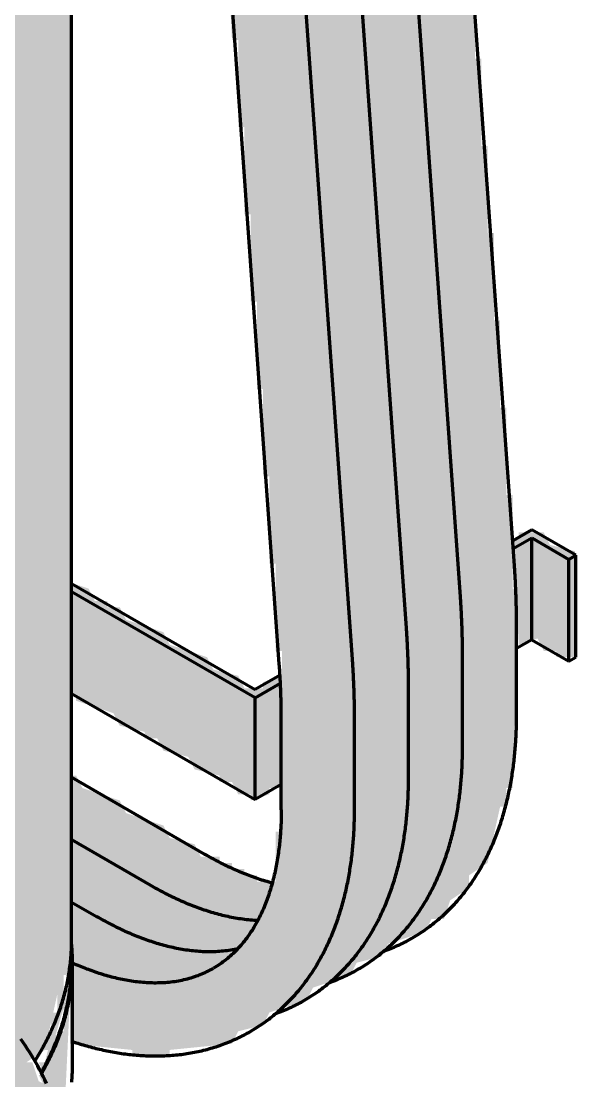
# Model space of a CAD drawing. Header units: millimetres. Extents: x 0 to 420, y 0 to 297.
# Drawn here: x 239.14 to 248.03, y 186.07 to 203.07 of the extents above; entities that cross this region are included whole.
import ezdxf

# ---------------------------------------------------------------- set-up
doc = ezdxf.new("R2010")
doc.units = ezdxf.units.MM
doc.layers.add('01-VISIBLE', color=7, linetype='CONTINUOUS', lineweight=70)
doc.layers.add('13-GRAFICA', color=30, linetype='CONTINUOUS', lineweight=18)

msp = doc.modelspace()

# ---------------------------------------------------------------- hatches: boundary and pattern name
at = {"layer": '13-GRAFICA', "true_color": 0xb21820}
h = msp.add_hatch(color=7, dxfattribs=at)
h.dxf.hatch_style = 1
h.paths.add_polyline_path([(238.9185, 223.0682), (239.3185, 223.3682), (239.3185, 223.5682), (239.4185, 223.5682), (239.4185, 223.7682), (239.5185, 223.7682), (239.5185, 223.9682), (239.6185, 223.9682), (239.7185, 224.5682), (239.8185, 224.5682), (239.8185, 224.9682), (239.9185, 224.9682), (239.9185, 187.7682), (239.8185, 187.7682), (239.8185, 187.4682), (239.7185, 187.4682), (239.5185, 186.5682), (239.2185, 186.3682), (239.1185, 186.7682), (238.9185, 186.8682), (238.9185, 187.0682), (238.9185, 198.0682), (238.9185, 206.8682), (238.9185, 222.8682)])
at = {"layer": '13-GRAFICA', "true_color": 0x202020}
h = msp.add_hatch(color=7, dxfattribs=at)
h.dxf.hatch_style = 1
h.paths.add_polyline_path([(239.9185, 190.9682), (240.0185, 190.9682), (240.1185, 190.7682), (240.7185, 190.5682), (240.8185, 190.3682), (241.4185, 190.1682), (241.5185, 189.9682), (241.9185, 189.8682), (242.0185, 189.6682), (242.3185, 189.6682), (242.3185, 189.5682), (242.5185, 189.5682), (242.5185, 189.4682), (242.7185, 189.4682), (242.7185, 189.3682), (242.9185, 189.3682), (242.9185, 189.2682), (243.2185, 189.2682), (243.2185, 190.0682), (243.3185, 190.0682), (243.3185, 192.9682), (243.2185, 192.9682), (243.2185, 194.3682), (243.1185, 194.3682), (243.1185, 195.7682), (243.0185, 195.7682), (243.0185, 197.1682), (242.9185, 197.1682), (242.9185, 198.5682), (242.8185, 198.5682), (242.8185, 199.9682), (242.7185, 199.9682), (242.7185, 201.3682), (242.6185, 201.3682), (242.6185, 202.7682), (242.5185, 202.7682), (242.3185, 206.7682), (242.5185, 206.7682), (242.5185, 206.6682), (242.7185, 206.6682), (242.7185, 206.5682), (242.9185, 206.4682), (242.9185, 206.5682), (243.1185, 206.5682), (243.2185, 206.7682), (243.4185, 206.7682), (243.4185, 206.8682), (243.8185, 206.9682), (243.9185, 207.1682), (244.3185, 207.2682), (244.4185, 207.4682), (245.0185, 207.6682), (245.1185, 207.8682), (245.3185, 207.8682), (245.3185, 207.9682), (245.7185, 208.0682), (245.8185, 208.2682), (246.0185, 208.2682), (246.0185, 208.0682), (246.1185, 208.0682), (246.1185, 206.6682), (246.2185, 206.6682), (246.2185, 205.2682), (246.3185, 205.2682), (246.3185, 203.8682), (246.4185, 203.8682), (246.4185, 202.4682), (246.5185, 202.4682), (246.5185, 201.0682), (246.6185, 201.0682), (246.6185, 199.6682), (246.7185, 199.6682), (246.7185, 198.2682), (246.8185, 198.2682), (246.8185, 196.8682), (246.9185, 196.8682), (246.9185, 195.4682), (247.0185, 195.4682), (247.0185, 193.9682), (247.1185, 193.9682), (247.0185, 190.7682), (246.9185, 190.7682), (246.9185, 190.4682), (246.8185, 190.4682), (246.6185, 189.5682), (246.3185, 189.3682), (246.3185, 189.1682), (246.0185, 188.9682), (245.9185, 188.6682), (245.7185, 188.6682), (245.6185, 188.4682), (245.0185, 188.2682), (244.9185, 188.0682), (244.5185, 187.9682), (244.4185, 187.7682), (243.8185, 187.5682), (243.7185, 187.3682), (243.1185, 187.1682), (243.0185, 186.9682), (242.6185, 186.8682), (242.5185, 186.6682), (241.5185, 186.5682), (241.5185, 186.4682), (240.9185, 186.4682), (240.9185, 186.5682), (239.9185, 186.6682)])
at = {"layer": '13-GRAFICA', "true_color": 0xb21820}
h = msp.add_hatch(color=7, dxfattribs=at)
h.dxf.hatch_style = 1
h.paths.add_polyline_path([(247.1185, 194.8682), (247.5185, 194.8682), (247.6185, 194.6682), (248.0185, 194.5682), (248.0185, 192.8682), (247.7185, 192.8682), (247.7185, 192.9682), (247.5185, 192.9682), (247.4185, 193.1682), (247.1185, 193.0682), (247.0185, 194.7682), (247.1185, 194.7682)])
h = msp.add_hatch(color=7, dxfattribs=at)
h.dxf.hatch_style = 1
h.paths.add_polyline_path([(240.2185, 193.9682), (240.3185, 193.7682), (240.5185, 193.7682), (240.5185, 193.6682), (240.7185, 193.6682), (240.8185, 193.4682), (241.4185, 193.2682), (241.5185, 193.0682), (242.1185, 192.8682), (242.2185, 192.6682), (242.6185, 192.5682), (242.7185, 192.3682), (243.0185, 192.3682), (243.0185, 192.4682), (243.3185, 192.5682), (243.3185, 190.7682), (243.1185, 190.7682), (243.1185, 190.6682), (242.8185, 190.5682), (242.8185, 190.6682), (242.6185, 190.6682), (242.5185, 190.8682), (242.3185, 190.8682), (242.3185, 190.9682), (241.9185, 191.0682), (241.8185, 191.2682), (241.4185, 191.3682), (241.3185, 191.5682), (241.1185, 191.5682), (241.1185, 191.6682), (240.7185, 191.7682), (240.6185, 191.9682), (240.0185, 192.1682), (240.0185, 192.2682), (239.9185, 192.2682), (239.9185, 194.0682)])
at = {"layer": '13-GRAFICA', "true_color": 0x202020}
h = msp.add_hatch(color=7, dxfattribs=at)
h.dxf.hatch_style = 1
h.paths.add_polyline_path([(238.2185, 187.4682), (238.4185, 187.4682), (238.5185, 187.2682), (238.7185, 187.2682), (238.7185, 187.1682), (238.9185, 187.0682), (238.9185, 186.8682), (239.1185, 186.7682), (239.2185, 186.3682), (239.3185, 186.3682), (239.4185, 186.0682), (239.6185, 185.9682), (239.7185, 185.2682), (239.8185, 185.2682), (239.8185, 184.8682), (239.9185, 184.8682), (239.9185, 184.4682), (240.0185, 184.4682), (240.0185, 181.7682), (239.9185, 181.7682), (239.9185, 181.1682), (239.8185, 181.1682), (239.8185, 180.6682), (239.7185, 180.6682), (239.6185, 179.7682), (239.5185, 179.7682), (239.5185, 179.5682), (239.4185, 179.5682), (239.4185, 179.2682), (239.3185, 179.2682), (239.2185, 178.6682), (239.1185, 178.6682), (239.1185, 178.4682), (239.0185, 178.4682), (238.9185, 177.8682), (238.8185, 177.8682), (238.8185, 177.6682), (238.7185, 177.6682), (238.7185, 177.4682), (238.6185, 177.4682), (238.4185, 176.8682), (238.2185, 176.7682), (238.2185, 176.5682), (238.1185, 176.5682), (238.1185, 176.3682), (238.0185, 176.3682), (238.0185, 181.3682), (238.0185, 182.7682), (238.0185, 187.7682)])
at = {"layer": '13-GRAFICA', "true_color": 0xb21820}
h = msp.add_hatch(color=7, dxfattribs=at)
h.dxf.hatch_style = 1
h.paths.add_polyline_path([(239.5185, 186.5682), (239.5185, 186.8682), (239.6185, 186.8682), (239.6185, 187.1682), (239.7185, 187.1682), (239.7185, 187.4682), (239.9185, 187.5682), (239.6185, 186.5682)])
at = {"layer": '13-GRAFICA', "true_color": 0xffd200}
h = msp.add_hatch(color=7, dxfattribs=at)
h.dxf.hatch_style = 1
h.paths.add_polyline_path([(239.5185, 186.1682), (239.4185, 186.3682), (239.5185, 186.3682), (239.6185, 186.7682), (239.8185, 186.8682), (239.8185, 187.3682), (239.9185, 187.3682), (239.8185, 185.2682), (239.7185, 185.2682), (239.6185, 185.9682), (239.5185, 185.9682), (239.4185, 186.1682)])

# ---------------------------------------------------------------- linework, layer by layer
at = {"layer": '01-VISIBLE'}
for p, q in [((239.9462, 188.319), (239.9462, 225.0614)), ((247.0487, 194.3367), (246.0634, 208.1597)), ((246.1825, 193.8366), (245.1972, 207.6596)), ((245.3162, 193.3365), (244.331, 207.1595)), ((244.45, 192.8364), (243.4648, 206.6594)), ((243.278, 192.7528), (242.2927, 206.5758)), ((247.3259, 194.9102), (247.0204, 194.7338)), ((247.0293, 194.6083), (247.3259, 194.7796)), ((248.033, 194.502), (247.3259, 194.9102)), ((247.3259, 194.7796), (247.9198, 194.4366)), ((247.3259, 193.1466), (247.3259, 194.7796)), ((247.9198, 194.4366), (248.033, 194.502)), ((247.9198, 192.8036), (247.9198, 194.4366)), ((248.033, 192.869), (248.033, 194.502)), ((239.9462, 194.0473), (242.8888, 192.3485)), ((242.8888, 192.2178), (239.9462, 193.9167)), ((247.0825, 191.9218), (247.0825, 193.4034)), ((247.3259, 193.1466), (247.0825, 193.0061)), ((247.3259, 193.1466), (247.9198, 192.8036)), ((246.2163, 191.4217), (246.2163, 192.9033)), ((247.9198, 192.8036), (248.033, 192.869)), ((243.2892, 192.5796), (242.8888, 192.3485)), ((242.8888, 192.2178), (243.2958, 192.4528)), ((245.3501, 190.9216), (245.3501, 192.4032)), ((239.9462, 192.2837), (242.8888, 190.5848)), ((242.8888, 190.5848), (242.8888, 192.2178)), ((243.3089, 190.4215), (243.3089, 191.903)), ((244.4839, 190.4215), (244.4839, 191.903)), ((239.9462, 190.9413), (242.0777, 189.7107)), ((243.3089, 190.8274), (242.8888, 190.5848)), ((239.9462, 189.9411), (241.2115, 189.2106)), ((239.9462, 188.9409), (240.3453, 188.7105)), ((239.9612, 186.3288), (239.9612, 187.9618))]:
    msp.add_line(p, q, dxfattribs=at)
for points in [[(247.0825, 193.4034), (247.0825, 193.4335), (247.0824, 193.4636), (247.0822, 193.4938), (247.0819, 193.5239), (247.0816, 193.554), (247.0812, 193.5842), (247.0807, 193.6143), (247.0802, 193.6444), (247.0796, 193.6745), (247.0789, 193.7047), (247.0782, 193.7348), (247.0773, 193.7649), (247.0764, 193.795), (247.0755, 193.8252), (247.0744, 193.8553), (247.0733, 193.8854), (247.0722, 193.9155), (247.0709, 193.9456), (247.0696, 193.9757), (247.0682, 194.0058), (247.0668, 194.0359), (247.0653, 194.066), (247.0637, 194.0961), (247.062, 194.1262), (247.0603, 194.1563), (247.0585, 194.1864), (247.0567, 194.2164), (247.0548, 194.2465), (247.0528, 194.2766), (247.0508, 194.3066), (247.0487, 194.3367)], [(246.2163, 192.9033), (246.2163, 192.9334), (246.2162, 192.9635), (246.216, 192.9937), (246.2157, 193.0238), (246.2154, 193.0539), (246.215, 193.0841), (246.2145, 193.1142), (246.214, 193.1443), (246.2134, 193.1744), (246.2127, 193.2046), (246.2119, 193.2347), (246.2111, 193.2648), (246.2102, 193.2949), (246.2093, 193.3251), (246.2082, 193.3552), (246.2071, 193.3853), (246.206, 193.4154), (246.2047, 193.4455), (246.2034, 193.4756), (246.202, 193.5057), (246.2006, 193.5358), (246.1991, 193.5659), (246.1975, 193.596), (246.1958, 193.6261), (246.1941, 193.6562), (246.1923, 193.6863), (246.1905, 193.7163), (246.1886, 193.7464), (246.1866, 193.7765), (246.1846, 193.8065), (246.1825, 193.8366)], [(245.3501, 192.4032), (245.3501, 192.4333), (245.35, 192.4634), (245.3498, 192.4936), (245.3495, 192.5237), (245.3492, 192.5538), (245.3488, 192.5839), (245.3483, 192.6141), (245.3478, 192.6442), (245.3472, 192.6743), (245.3465, 192.7045), (245.3457, 192.7346), (245.3449, 192.7647), (245.344, 192.7948), (245.3431, 192.8249), (245.342, 192.8551), (245.3409, 192.8852), (245.3397, 192.9153), (245.3385, 192.9454), (245.3372, 192.9755), (245.3358, 193.0056), (245.3344, 193.0357), (245.3329, 193.0658), (245.3313, 193.0959), (245.3296, 193.126), (245.3279, 193.1561), (245.3261, 193.1861), (245.3243, 193.2162), (245.3224, 193.2463), (245.3204, 193.2764), (245.3184, 193.3064), (245.3162, 193.3365)], [(243.3089, 191.903), (243.3089, 191.9334), (243.3087, 191.9638), (243.3085, 191.9942), (243.3083, 192.0246), (243.3079, 192.0549), (243.3074, 192.0853), (243.3069, 192.1157), (243.3063, 192.146), (243.3056, 192.1764), (243.3049, 192.2068), (243.304, 192.2371), (243.3031, 192.2675), (243.3021, 192.2979), (243.301, 192.3282), (243.2999, 192.3586), (243.2986, 192.3889), (243.2973, 192.4193), (243.2959, 192.4496), (243.2945, 192.48), (243.2929, 192.5103), (243.2913, 192.5406), (243.2897, 192.571), (243.2879, 192.6013), (243.2861, 192.6316), (243.2842, 192.6619), (243.2822, 192.6922), (243.2801, 192.7225), (243.278, 192.7528)], [(244.4839, 191.903), (244.4839, 191.9332), (244.4838, 191.9633), (244.4836, 191.9934), (244.4833, 192.0236), (244.483, 192.0537), (244.4826, 192.0838), (244.4821, 192.114), (244.4816, 192.1441), (244.481, 192.1742), (244.4803, 192.2044), (244.4795, 192.2345), (244.4787, 192.2646), (244.4778, 192.2947), (244.4768, 192.3248), (244.4758, 192.355), (244.4747, 192.3851), (244.4735, 192.4152), (244.4723, 192.4453), (244.471, 192.4754), (244.4696, 192.5055), (244.4682, 192.5356), (244.4667, 192.5657), (244.4651, 192.5958), (244.4634, 192.6259), (244.4617, 192.656), (244.4599, 192.686), (244.4581, 192.7161), (244.4562, 192.7462), (244.4542, 192.7763), (244.4521, 192.8063), (244.45, 192.8364)], [(244.9535, 188.1518), (244.9817, 188.1621), (245.0097, 188.1727), (245.0377, 188.1836), (245.0656, 188.1948), (245.0933, 188.2064), (245.1209, 188.2182), (245.1484, 188.2302), (245.1757, 188.2426), (245.203, 188.2553), (245.2301, 188.2682), (245.257, 188.2815), (245.2838, 188.295), (245.3105, 188.3088), (245.337, 188.3229), (245.3633, 188.3373), (245.3895, 188.352), (245.4156, 188.3669), (245.4414, 188.3822), (245.4671, 188.3976), (245.4927, 188.4134), (245.5181, 188.4295), (245.5433, 188.4458), (245.5683, 188.4624), (245.5932, 188.4792), (245.6178, 188.4963), (245.6423, 188.5137), (245.6666, 188.5313), (245.6907, 188.5492), (245.7147, 188.5673), (245.7384, 188.5857), (245.7619, 188.6044), (245.7853, 188.6233), (245.8084, 188.6424), (245.8313, 188.6618), (245.8541, 188.6814), (245.8766, 188.7012), (245.8989, 188.7213), (245.9211, 188.7416), (245.943, 188.7621), (245.9647, 188.7829), (245.9862, 188.8039), (246.0074, 188.825), (246.0285, 188.8464), (246.0493, 188.8681), (246.0699, 188.8899), (246.0903, 188.9119), (246.1105, 188.9341), (246.1305, 188.9566), (246.1502, 188.9792), (246.1697, 189.002), (246.189, 189.025), (246.2081, 189.0482), (246.227, 189.0716), (246.2456, 189.0951), (246.264, 189.1188), (246.2822, 189.1427), (246.3001, 189.1668), (246.3178, 189.191), (246.3353, 189.2154), (246.3526, 189.24), (246.3696, 189.2647), (246.3865, 189.2896), (246.4031, 189.3146), (246.4194, 189.3398), (246.4356, 189.3651), (246.4515, 189.3905), (246.4672, 189.4161), (246.4827, 189.4419), (246.4979, 189.4677), (246.513, 189.4937), (246.5278, 189.5198), (246.5423, 189.5461), (246.5567, 189.5725), (246.5708, 189.5989), (246.5848, 189.6255), (246.5985, 189.6523), (246.6119, 189.6791), (246.6252, 189.706), (246.6383, 189.7331), (246.6511, 189.7602), (246.6637, 189.7874), (246.6761, 189.8148), (246.6883, 189.8422), (246.7003, 189.8698), (246.7121, 189.8974), (246.7236, 189.9251), (246.735, 189.9529), (246.7461, 189.9808), (246.7571, 190.0087), (246.7678, 190.0368), (246.7783, 190.0649), (246.7886, 190.0931), (246.7988, 190.1213), (246.8087, 190.1497), (246.8184, 190.1781), (246.8279, 190.2066), (246.8373, 190.2351), (246.8464, 190.2637), (246.8553, 190.2924), (246.8641, 190.3211), (246.8726, 190.3499), (246.881, 190.3787), (246.8891, 190.4076), (246.8971, 190.4365), (246.9049, 190.4655), (246.9125, 190.4946), (246.92, 190.5237), (246.9272, 190.5528), (246.9342, 190.582), (246.9411, 190.6112), (246.9478, 190.6405), (246.9543, 190.6698), (246.9607, 190.6991), (246.9668, 190.7285), (246.9728, 190.7579), (246.9786, 190.7874), (246.9843, 190.8169), (246.9898, 190.8464), (246.9951, 190.876), (247.0002, 190.9055), (247.0052, 190.9352), (247.01, 190.9648), (247.0146, 190.9945), (247.0191, 191.0241), (247.0234, 191.0539), (247.0275, 191.0836), (247.0315, 191.1134), (247.0353, 191.1431), (247.039, 191.1729), (247.0425, 191.2028), (247.0459, 191.2326), (247.0491, 191.2624), (247.0521, 191.2923), (247.055, 191.3222), (247.0577, 191.3521), (247.0603, 191.382), (247.0628, 191.4119), (247.0651, 191.4419), (247.0672, 191.4718), (247.0692, 191.5018), (247.0711, 191.5317), (247.0728, 191.5617), (247.0744, 191.5917), (247.0758, 191.6217), (247.0771, 191.6517), (247.0782, 191.6817), (247.0792, 191.7117), (247.0801, 191.7417), (247.0809, 191.7717), (247.0815, 191.8017), (247.0819, 191.8318), (247.0823, 191.8618), (247.0825, 191.8918), (247.0825, 191.9218)], [(244.0873, 187.6517), (244.1155, 187.662), (244.1435, 187.6726), (244.1715, 187.6835), (244.1994, 187.6947), (244.2271, 187.7062), (244.2547, 187.718), (244.2822, 187.7301), (244.3095, 187.7425), (244.3368, 187.7552), (244.3638, 187.7681), (244.3908, 187.7814), (244.4176, 187.7949), (244.4442, 187.8087), (244.4708, 187.8228), (244.4971, 187.8372), (244.5233, 187.8519), (244.5493, 187.8668), (244.5752, 187.882), (244.6009, 187.8975), (244.6265, 187.9133), (244.6519, 187.9294), (244.6771, 187.9457), (244.7021, 187.9623), (244.727, 187.9791), (244.7516, 187.9962), (244.7761, 188.0136), (244.8004, 188.0312), (244.8245, 188.0491), (244.8485, 188.0672), (244.8722, 188.0856), (244.8957, 188.1043), (244.9191, 188.1232), (244.9422, 188.1423), (244.9651, 188.1617), (244.9879, 188.1813), (245.0104, 188.2011), (245.0327, 188.2212), (245.0549, 188.2415), (245.0768, 188.262), (245.0985, 188.2828), (245.1199, 188.3038), (245.1412, 188.3249), (245.1623, 188.3463), (245.1831, 188.368), (245.2037, 188.3898), (245.2241, 188.4118), (245.2443, 188.434), (245.2643, 188.4565), (245.284, 188.4791), (245.3035, 188.5019), (245.3228, 188.5249), (245.3419, 188.5481), (245.3608, 188.5715), (245.3794, 188.595), (245.3978, 188.6187), (245.4159, 188.6426), (245.4339, 188.6667), (245.4516, 188.6909), (245.4691, 188.7153), (245.4864, 188.7399), (245.5034, 188.7646), (245.5203, 188.7895), (245.5369, 188.8145), (245.5532, 188.8397), (245.5694, 188.865), (245.5853, 188.8904), (245.601, 188.916), (245.6165, 188.9418), (245.6317, 188.9676), (245.6467, 188.9936), (245.6615, 189.0197), (245.6761, 189.046), (245.6905, 189.0724), (245.7046, 189.0988), (245.7186, 189.1254), (245.7323, 189.1522), (245.7457, 189.179), (245.759, 189.2059), (245.7721, 189.233), (245.7849, 189.2601), (245.7975, 189.2873), (245.8099, 189.3147), (245.8221, 189.3421), (245.8341, 189.3697), (245.8459, 189.3973), (245.8574, 189.425), (245.8688, 189.4528), (245.8799, 189.4807), (245.8908, 189.5086), (245.9016, 189.5367), (245.9121, 189.5648), (245.9224, 189.593), (245.9326, 189.6212), (245.9425, 189.6496), (245.9522, 189.678), (245.9617, 189.7065), (245.9711, 189.735), (245.9802, 189.7636), (245.9891, 189.7923), (245.9979, 189.821), (246.0064, 189.8498), (246.0148, 189.8786), (246.0229, 189.9075), (246.0309, 189.9364), (246.0387, 189.9654), (246.0463, 189.9945), (246.0537, 190.0236), (246.061, 190.0527), (246.068, 190.0819), (246.0749, 190.1111), (246.0816, 190.1404), (246.0881, 190.1697), (246.0945, 190.199), (246.1006, 190.2284), (246.1066, 190.2578), (246.1124, 190.2873), (246.1181, 190.3168), (246.1236, 190.3463), (246.1289, 190.3759), (246.134, 190.4054), (246.139, 190.4351), (246.1438, 190.4647), (246.1484, 190.4944), (246.1529, 190.524), (246.1572, 190.5538), (246.1613, 190.5835), (246.1653, 190.6133), (246.1691, 190.643), (246.1728, 190.6728), (246.1763, 190.7027), (246.1797, 190.7325), (246.1829, 190.7623), (246.1859, 190.7922), (246.1888, 190.8221), (246.1915, 190.852), (246.1941, 190.8819), (246.1966, 190.9118), (246.1989, 190.9418), (246.201, 190.9717), (246.203, 191.0017), (246.2049, 191.0316), (246.2066, 191.0616), (246.2082, 191.0916), (246.2096, 191.1216), (246.2109, 191.1516), (246.212, 191.1816), (246.213, 191.2116), (246.2139, 191.2416), (246.2147, 191.2716), (246.2153, 191.3016), (246.2157, 191.3317), (246.2161, 191.3617), (246.2163, 191.3917), (246.2163, 191.4217)], [(243.2211, 187.1516), (243.2493, 187.1619), (243.2773, 187.1725), (243.3053, 187.1834), (243.3332, 187.1946), (243.3609, 187.2061), (243.3885, 187.2179), (243.416, 187.23), (243.4433, 187.2424), (243.4706, 187.2551), (243.4976, 187.268), (243.5246, 187.2813), (243.5514, 187.2948), (243.578, 187.3086), (243.6045, 187.3227), (243.6309, 187.3371), (243.6571, 187.3518), (243.6831, 187.3667), (243.709, 187.3819), (243.7347, 187.3974), (243.7603, 187.4132), (243.7857, 187.4293), (243.8109, 187.4456), (243.8359, 187.4622), (243.8608, 187.479), (243.8854, 187.4961), (243.9099, 187.5135), (243.9342, 187.5311), (243.9583, 187.549), (243.9822, 187.5671), (244.006, 187.5855), (244.0295, 187.6042), (244.0529, 187.6231), (244.076, 187.6422), (244.0989, 187.6616), (244.1217, 187.6812), (244.1442, 187.701), (244.1665, 187.7211), (244.1887, 187.7414), (244.2106, 187.7619), (244.2323, 187.7827), (244.2537, 187.8036), (244.275, 187.8248), (244.2961, 187.8462), (244.3169, 187.8679), (244.3375, 187.8897), (244.3579, 187.9117), (244.3781, 187.9339), (244.3981, 187.9564), (244.4178, 187.979), (244.4373, 188.0018), (244.4566, 188.0248), (244.4757, 188.048), (244.4945, 188.0714), (244.5132, 188.0949), (244.5316, 188.1186), (244.5497, 188.1425), (244.5677, 188.1666), (244.5854, 188.1908), (244.6029, 188.2152), (244.6202, 188.2398), (244.6372, 188.2645), (244.654, 188.2894), (244.6706, 188.3144), (244.687, 188.3396), (244.7032, 188.3649), (244.7191, 188.3903), (244.7348, 188.4159), (244.7503, 188.4417), (244.7655, 188.4675), (244.7805, 188.4935), (244.7953, 188.5196), (244.8099, 188.5459), (244.8243, 188.5722), (244.8384, 188.5987), (244.8523, 188.6253), (244.8661, 188.652), (244.8795, 188.6789), (244.8928, 188.7058), (244.9058, 188.7329), (244.9187, 188.76), (244.9313, 188.7872), (244.9437, 188.8146), (244.9559, 188.842), (244.9679, 188.8695), (244.9797, 188.8972), (244.9912, 188.9249), (245.0026, 188.9527), (245.0137, 188.9806), (245.0246, 189.0085), (245.0354, 189.0366), (245.0459, 189.0647), (245.0562, 189.0929), (245.0663, 189.1211), (245.0763, 189.1495), (245.086, 189.1779), (245.0955, 189.2063), (245.1048, 189.2349), (245.114, 189.2635), (245.1229, 189.2922), (245.1317, 189.3209), (245.1402, 189.3497), (245.1486, 189.3785), (245.1567, 189.4074), (245.1647, 189.4363), (245.1725, 189.4653), (245.1801, 189.4944), (245.1875, 189.5235), (245.1948, 189.5526), (245.2018, 189.5818), (245.2087, 189.611), (245.2154, 189.6403), (245.2219, 189.6696), (245.2283, 189.6989), (245.2344, 189.7283), (245.2404, 189.7577), (245.2462, 189.7872), (245.2519, 189.8167), (245.2574, 189.8462), (245.2627, 189.8758), (245.2678, 189.9053), (245.2728, 189.9349), (245.2776, 189.9646), (245.2822, 189.9943), (245.2867, 190.0239), (245.291, 190.0537), (245.2951, 190.0834), (245.2991, 190.1131), (245.3029, 190.1429), (245.3066, 190.1727), (245.3101, 190.2025), (245.3135, 190.2324), (245.3167, 190.2622), (245.3197, 190.2921), (245.3226, 190.322), (245.3253, 190.3519), (245.3279, 190.3818), (245.3304, 190.4117), (245.3327, 190.4417), (245.3348, 190.4716), (245.3368, 190.5016), (245.3387, 190.5315), (245.3404, 190.5615), (245.342, 190.5915), (245.3434, 190.6215), (245.3447, 190.6515), (245.3458, 190.6815), (245.3468, 190.7115), (245.3477, 190.7415), (245.3484, 190.7715), (245.349, 190.8015), (245.3495, 190.8316), (245.3498, 190.8616), (245.35, 190.8916), (245.3501, 190.9216)], [(239.9612, 186.7035), (239.9897, 186.694), (240.0183, 186.6847), (240.0469, 186.6756), (240.0756, 186.6666), (240.1044, 186.6578), (240.1332, 186.6491), (240.162, 186.6407), (240.1909, 186.6324), (240.2199, 186.6244), (240.2489, 186.6165), (240.2779, 186.6088), (240.307, 186.6012), (240.3362, 186.5939), (240.3654, 186.5868), (240.3946, 186.5798), (240.4239, 186.5731), (240.4532, 186.5665), (240.4826, 186.5602), (240.5121, 186.554), (240.5415, 186.5481), (240.571, 186.5424), (240.6006, 186.5368), (240.6302, 186.5315), (240.6598, 186.5264), (240.6894, 186.5215), (240.7191, 186.5168), (240.7489, 186.5124), (240.7786, 186.5082), (240.8084, 186.5041), (240.8382, 186.5004), (240.8681, 186.4968), (240.8979, 186.4935), (240.9278, 186.4904), (240.9578, 186.4875), (240.9877, 186.4849), (241.0177, 186.4825), (241.0477, 186.4803), (241.0776, 186.4784), (241.1077, 186.4767), (241.1377, 186.4753), (241.1677, 186.4742), (241.1978, 186.4732), (241.2278, 186.4726), (241.2579, 186.4721), (241.2879, 186.472), (241.318, 186.4721), (241.348, 186.4724), (241.3781, 186.473), (241.4081, 186.4739), (241.4382, 186.4751), (241.4682, 186.4765), (241.4982, 186.4781), (241.5282, 186.4801), (241.5582, 186.4823), (241.5881, 186.4848), (241.6181, 186.4876), (241.648, 186.4906), (241.6779, 186.4939), (241.7077, 186.4975), (241.7375, 186.5014), (241.7673, 186.5056), (241.797, 186.51), (241.8267, 186.5147), (241.8563, 186.5198), (241.8859, 186.5251), (241.9154, 186.5307), (241.9449, 186.5365), (241.9743, 186.5427), (242.0037, 186.5492), (242.033, 186.5559), (242.0622, 186.563), (242.0913, 186.5703), (242.1204, 186.578), (242.1494, 186.5859), (242.1783, 186.5941), (242.2072, 186.6026), (242.2359, 186.6114), (242.2645, 186.6206), (242.2931, 186.63), (242.3215, 186.6397), (242.3499, 186.6497), (242.3781, 186.66), (242.4063, 186.6705), (242.4343, 186.6814), (242.4622, 186.6926), (242.49, 186.7041), (242.5176, 186.7158), (242.5452, 186.7279), (242.5726, 186.7402), (242.5998, 186.7529), (242.627, 186.7658), (242.654, 186.779), (242.6808, 186.7925), (242.7075, 186.8063), (242.7341, 186.8203), (242.7605, 186.8347), (242.7868, 186.8493), (242.8129, 186.8643), (242.8388, 186.8795), (242.8646, 186.8949), (242.8902, 186.9107), (242.9156, 186.9267), (242.9409, 186.943), (242.966, 186.9595), (242.9909, 186.9764), (243.0156, 186.9935), (243.0401, 187.0108), (243.0645, 187.0284), (243.0887, 187.0463), (243.1126, 187.0644), (243.1364, 187.0828), (243.16, 187.1014), (243.1834, 187.1203), (243.2066, 187.1394), (243.2296, 187.1588), (243.2524, 187.1784), (243.275, 187.1982), (243.2974, 187.2183), (243.3195, 187.2386), (243.3415, 187.2591), (243.3632, 187.2798), (243.3848, 187.3008), (243.4061, 187.322), (243.4272, 187.3434), (243.4481, 187.365), (243.4688, 187.3868), (243.4892, 187.4089), (243.5094, 187.4311), (243.5295, 187.4535), (243.5492, 187.4762), (243.5688, 187.499), (243.5882, 187.522), (243.6073, 187.5452), (243.6262, 187.5685), (243.6448, 187.5921), (243.6633, 187.6158), (243.6815, 187.6397), (243.6995, 187.6638), (243.7173, 187.6881), (243.7348, 187.7125), (243.7521, 187.737), (243.7692, 187.7618), (243.7861, 187.7867), (243.8027, 187.8117), (243.8191, 187.8369), (243.8353, 187.8622), (243.8513, 187.8877), (243.867, 187.9133), (243.8825, 187.939), (243.8978, 187.9649), (243.9129, 187.9909), (243.9277, 188.017), (243.9424, 188.0433), (243.9568, 188.0697), (243.9709, 188.0962), (243.9849, 188.1228), (243.9986, 188.1496), (244.0121, 188.1764), (244.0254, 188.2034), (244.0385, 188.2304), (244.0514, 188.2576), (244.0641, 188.2849), (244.0765, 188.3122), (244.0887, 188.3397), (244.1007, 188.3672), (244.1125, 188.3949), (244.1241, 188.4226), (244.1355, 188.4504), (244.1467, 188.4783), (244.1576, 188.5063), (244.1684, 188.5344), (244.1789, 188.5625), (244.1893, 188.5908), (244.1994, 188.6191), (244.2094, 188.6474), (244.2191, 188.6759), (244.2287, 188.7044), (244.238, 188.7329), (244.2472, 188.7616), (244.2561, 188.7902), (244.2649, 188.819), (244.2735, 188.8478), (244.2819, 188.8767), (244.2901, 188.9056), (244.2981, 188.9346), (244.3059, 188.9636), (244.3135, 188.9927), (244.3209, 189.0218), (244.3282, 189.051), (244.3353, 189.0802), (244.3422, 189.1094), (244.3489, 189.1387), (244.3554, 189.1681), (244.3618, 189.1974), (244.3679, 189.2269), (244.374, 189.2563), (244.3798, 189.2858), (244.3854, 189.3153), (244.3909, 189.3449), (244.3962, 189.3745), (244.4014, 189.4041), (244.4064, 189.4337), (244.4112, 189.4634), (244.4158, 189.4931), (244.4203, 189.5228), (244.4246, 189.5526), (244.4288, 189.5823), (244.4328, 189.6121), (244.4366, 189.6419), (244.4403, 189.6718), (244.4438, 189.7016), (244.4472, 189.7315), (244.4504, 189.7614), (244.4534, 189.7913), (244.4563, 189.8212), (244.4591, 189.8511), (244.4617, 189.8811), (244.4641, 189.911), (244.4664, 189.941), (244.4686, 189.971), (244.4706, 190.001), (244.4724, 190.031), (244.4742, 190.061), (244.4757, 190.091), (244.4772, 190.121), (244.4785, 190.1511), (244.4796, 190.1811), (244.4806, 190.2111), (244.4815, 190.2412), (244.4822, 190.2712), (244.4828, 190.3013), (244.4833, 190.3313), (244.4836, 190.3614), (244.4838, 190.3915), (244.4839, 190.4215)], [(243.3089, 190.4215), (243.3088, 190.3914), (243.3086, 190.3613), (243.3082, 190.3312), (243.3076, 190.3011), (243.3069, 190.271), (243.306, 190.2409), (243.3049, 190.2108), (243.3037, 190.1807), (243.3023, 190.1506), (243.3007, 190.1206), (243.2989, 190.0905), (243.297, 190.0605), (243.2948, 190.0304), (243.2925, 190.0004), (243.29, 189.9704), (243.2873, 189.9404), (243.2845, 189.9104), (243.2814, 189.8805), (243.2782, 189.8506), (243.2747, 189.8206), (243.2711, 189.7908), (243.2672, 189.7609), (243.2632, 189.7311), (243.2589, 189.7013), (243.2544, 189.6715), (243.2498, 189.6417), (243.2449, 189.612), (243.2398, 189.5824), (243.2344, 189.5527), (243.2289, 189.5231), (243.2231, 189.4936), (243.2171, 189.4641), (243.2109, 189.4346), (243.2045, 189.4052), (243.1978, 189.3758), (243.1908, 189.3465), (243.1837, 189.3173), (243.1762, 189.2881), (243.1686, 189.259), (243.1607, 189.2299), (243.1525, 189.201), (243.1441, 189.1721), (243.1354, 189.1432), (243.1264, 189.1145), (243.1172, 189.0858), (243.1077, 189.0572), (243.098, 189.0288), (243.0879, 189.0004), (243.0776, 188.9721), (243.067, 188.9439), (243.0561, 188.9158), (243.045, 188.8879), (243.0335, 188.86), (243.0217, 188.8323), (243.0096, 188.8047), (242.9972, 188.7773), (242.9845, 188.75), (242.9715, 188.7229), (242.9582, 188.6959), (242.9445, 188.669), (242.9306, 188.6423), (242.9163, 188.6159), (242.9016, 188.5895), (242.8867, 188.5634), (242.8714, 188.5375), (242.8557, 188.5118), (242.8397, 188.4862), (242.8234, 188.461), (242.8067, 188.4359), (242.7897, 188.4111), (242.7723, 188.3865), (242.7545, 188.3621), (242.7364, 188.3381), (242.718, 188.3143), (242.6992, 188.2908), (242.68, 188.2676), (242.6604, 188.2447), (242.6405, 188.2221), (242.6203, 188.1998), (242.5996, 188.1779), (242.5786, 188.1563), (242.5573, 188.1351), (242.5356, 188.1142), (242.5135, 188.0937), (242.4911, 188.0736), (242.4684, 188.0539), (242.4453, 188.0346), (242.4218, 188.0157), (242.3981, 187.9972), (242.374, 187.9791), (242.3495, 187.9615), (242.3248, 187.9444), (242.2997, 187.9277), (242.2744, 187.9114), (242.2487, 187.8957), (242.2228, 187.8804)], [(242.0777, 189.7107), (242.104, 189.6955), (242.1305, 189.6806), (242.157, 189.6657), (242.1836, 189.651), (242.2103, 189.6365), (242.2371, 189.6221), (242.264, 189.6078), (242.2909, 189.5937), (242.3179, 189.5798), (242.345, 189.566), (242.3722, 189.5524), (242.3995, 189.539), (242.4268, 189.5257), (242.4543, 189.5126), (242.4818, 189.4996), (242.5093, 189.4868), (242.537, 189.4742), (242.5648, 189.4618), (242.5926, 189.4496), (242.6205, 189.4375), (242.6485, 189.4257), (242.6766, 189.414), (242.7047, 189.4025), (242.733, 189.3913), (242.7613, 189.3802), (242.7897, 189.3693), (242.8181, 189.3586), (242.8467, 189.3482), (242.8753, 189.3379), (242.904, 189.3279), (242.9328, 189.3181), (242.9616, 189.3085), (242.9905, 189.2991), (243.0195, 189.29), (243.0486, 189.2811), (243.0778, 189.2725), (243.107, 189.2641), (243.1363, 189.2559), (243.1656, 189.248)], [(241.2115, 189.2106), (241.2379, 189.1954), (241.2644, 189.1804), (241.2911, 189.1655), (241.3177, 189.1507), (241.3445, 189.1362), (241.3714, 189.1217), (241.3983, 189.1074), (241.4253, 189.0933), (241.4524, 189.0793), (241.4796, 189.0655), (241.5069, 189.0519), (241.5342, 189.0384), (241.5616, 189.0251), (241.5891, 189.0119), (241.6167, 188.999), (241.6444, 188.9862), (241.6721, 188.9735), (241.7, 188.9611), (241.7279, 188.9488), (241.7559, 188.9368), (241.784, 188.9249), (241.8121, 188.9132), (241.8404, 188.9017), (241.8687, 188.8904), (241.8971, 188.8793), (241.9256, 188.8684), (241.9541, 188.8577), (241.9827, 188.8472), (242.0114, 188.837), (242.0402, 188.8269), (242.0691, 188.8171), (242.098, 188.8075), (242.127, 188.7982), (242.1561, 188.789), (242.1853, 188.7802), (242.2145, 188.7715), (242.2438, 188.7631), (242.2732, 188.7549), (242.3027, 188.747), (242.3322, 188.7394), (242.3618, 188.732), (242.3914, 188.7249), (242.4211, 188.7181), (242.4509, 188.7115), (242.4807, 188.7052), (242.5106, 188.6993), (242.5406, 188.6936), (242.5706, 188.6882), (242.6006, 188.6831), (242.6307, 188.6783), (242.6609, 188.6738), (242.6911, 188.6697), (242.7214, 188.6659), (242.7516, 188.6624), (242.782, 188.6593), (242.8123, 188.6565), (242.8427, 188.654), (242.8731, 188.652), (242.9036, 188.6502), (242.934, 188.6489)], [(240.3453, 188.7105), (240.3714, 188.6954), (240.3977, 188.6806), (240.424, 188.6659), (240.4504, 188.6513), (240.4769, 188.6368), (240.5034, 188.6225), (240.5301, 188.6084), (240.5568, 188.5944), (240.5836, 188.5806), (240.6105, 188.5669), (240.6374, 188.5534), (240.6645, 188.54), (240.6916, 188.5268), (240.7188, 188.5138), (240.7461, 188.5009), (240.7734, 188.4882), (240.8009, 188.4757), (240.8284, 188.4634), (240.856, 188.4512), (240.8837, 188.4392), (240.9114, 188.4274), (240.9393, 188.4158), (240.9672, 188.4044), (240.9952, 188.3932), (241.0232, 188.3822), (241.0514, 188.3713), (241.0796, 188.3607), (241.1079, 188.3503), (241.1363, 188.3401), (241.1647, 188.3301), (241.1933, 188.3203), (241.2219, 188.3107), (241.2506, 188.3014), (241.2793, 188.2922), (241.3081, 188.2834), (241.337, 188.2747), (241.366, 188.2663), (241.395, 188.2581), (241.4241, 188.2502), (241.4533, 188.2425), (241.4825, 188.2351), (241.5118, 188.228), (241.5412, 188.2211), (241.5706, 188.2145), (241.6001, 188.2081), (241.6296, 188.2021), (241.6592, 188.1963), (241.6889, 188.1908), (241.7186, 188.1856), (241.7484, 188.1807), (241.7782, 188.1761), (241.808, 188.1719), (241.8379, 188.1679), (241.8679, 188.1643), (241.8979, 188.161), (241.9279, 188.158), (241.9579, 188.1554), (241.988, 188.1531), (242.0181, 188.1512), (242.0482, 188.1496), (242.0783, 188.1484), (242.1085, 188.1476), (242.1386, 188.1472), (242.1688, 188.1471), (242.199, 188.1474), (242.2291, 188.1482), (242.2593, 188.1493), (242.2894, 188.1509), (242.3195, 188.1528), (242.3495, 188.1552), (242.3796, 188.158), (242.4095, 188.1613), (242.4395, 188.165), (242.4693, 188.1692), (242.4992, 188.1738), (242.5289, 188.1788), (242.5585, 188.1844), (242.5881, 188.1904), (242.6175, 188.1969)], [(239.3571, 186.392), (239.3731, 186.4175), (239.3889, 186.4431), (239.4044, 186.4687), (239.4199, 186.4945), (239.4351, 186.5204), (239.4502, 186.5464), (239.465, 186.5725), (239.4797, 186.5987), (239.4942, 186.625), (239.5085, 186.6514), (239.5226, 186.6779), (239.5366, 186.7045), (239.5503, 186.7312), (239.5638, 186.758), (239.5772, 186.7849), (239.5903, 186.8119), (239.6032, 186.8391), (239.6159, 186.8663), (239.6284, 186.8936), (239.6407, 186.921), (239.6528, 186.9485), (239.6647, 186.9761), (239.6763, 187.0037), (239.6878, 187.0315), (239.699, 187.0594), (239.71, 187.0873), (239.7207, 187.1154), (239.7312, 187.1435), (239.7415, 187.1717), (239.7516, 187.2), (239.7615, 187.2284), (239.7711, 187.2568), (239.7804, 187.2854), (239.7896, 187.314), (239.7984, 187.3427), (239.8071, 187.3714), (239.8155, 187.4003), (239.8236, 187.4292), (239.8315, 187.4582), (239.8392, 187.4872), (239.8466, 187.5163), (239.8537, 187.5455), (239.8606, 187.5747), (239.8672, 187.604), (239.8736, 187.6334), (239.8797, 187.6628), (239.8856, 187.6922), (239.8912, 187.7217), (239.8965, 187.7513), (239.9016, 187.7809), (239.9064, 187.8105), (239.9109, 187.8402), (239.9151, 187.87), (239.9191, 187.8997), (239.9228, 187.9295), (239.9263, 187.9594), (239.9295, 187.9892), (239.9324, 188.0191), (239.935, 188.049), (239.9373, 188.079), (239.9394, 188.1089), (239.9412, 188.1389), (239.9427, 188.1689), (239.944, 188.1989), (239.945, 188.2289), (239.9457, 188.259), (239.9461, 188.289), (239.9462, 188.319)], [(239.9462, 187.9618), (239.9461, 187.9916), (239.9457, 188.0214), (239.945, 188.0512), (239.944, 188.0809), (239.9428, 188.1107), (239.9413, 188.1404)], [(239.9612, 187.9618), (239.9611, 187.9934), (239.9606, 188.025), (239.9598, 188.0565), (239.9588, 188.0881), (239.9574, 188.1196), (239.9557, 188.1511), (239.9537, 188.1826), (239.9514, 188.2141), (239.9488, 188.2456), (239.9459, 188.277)], [(239.459, 186.2047), (239.4739, 186.231), (239.4886, 186.2574), (239.503, 186.284), (239.5173, 186.3106), (239.5314, 186.3374), (239.5453, 186.3642), (239.559, 186.3912), (239.5725, 186.4182), (239.5858, 186.4454), (239.5989, 186.4727), (239.6117, 186.5), (239.6244, 186.5275), (239.6368, 186.555), (239.6491, 186.5827), (239.6611, 186.6104), (239.6729, 186.6382), (239.6844, 186.6662), (239.6958, 186.6942), (239.7069, 186.7223), (239.7178, 186.7505), (239.7285, 186.7788), (239.7389, 186.8072), (239.7491, 186.8356), (239.7591, 186.8642), (239.7688, 186.8928), (239.7783, 186.9215), (239.7875, 186.9503), (239.7965, 186.9792), (239.8053, 187.0081), (239.8138, 187.0371), (239.822, 187.0662), (239.83, 187.0954), (239.8378, 187.1246), (239.8453, 187.1539), (239.8525, 187.1832), (239.8595, 187.2126), (239.8662, 187.2421), (239.8727, 187.2717), (239.8789, 187.3013), (239.8848, 187.3309), (239.8904, 187.3606), (239.8958, 187.3903), (239.901, 187.4201), (239.9058, 187.45), (239.9104, 187.4799), (239.9147, 187.5098), (239.9188, 187.5397), (239.9225, 187.5697), (239.926, 187.5998), (239.9292, 187.6298), (239.9322, 187.6599), (239.9348, 187.69), (239.9372, 187.7202), (239.9393, 187.7503), (239.9412, 187.7805), (239.9427, 187.8107), (239.944, 187.8409), (239.945, 187.8711), (239.9457, 187.9014), (239.9461, 187.9316), (239.9462, 187.9618)], [(239.4665, 186.1901), (239.4813, 186.2162), (239.496, 186.2424), (239.5104, 186.2687), (239.5247, 186.2951), (239.5388, 186.3216), (239.5527, 186.3482), (239.5664, 186.3749), (239.5799, 186.4017), (239.5932, 186.4286), (239.6063, 186.4556), (239.6192, 186.4827), (239.6318, 186.5099), (239.6443, 186.5372), (239.6566, 186.5646), (239.6686, 186.5921), (239.6805, 186.6197), (239.6921, 186.6473), (239.7035, 186.6751), (239.7147, 186.7029), (239.7256, 186.7309), (239.7364, 186.7589), (239.7469, 186.787), (239.7571, 186.8152), (239.7672, 186.8435), (239.777, 186.8719), (239.7866, 186.9003), (239.7959, 186.9288), (239.805, 186.9574), (239.8139, 186.9861), (239.8225, 187.0149), (239.8309, 187.0437), (239.839, 187.0726), (239.8469, 187.1015), (239.8545, 187.1306), (239.8619, 187.1596), (239.869, 187.1888), (239.8759, 187.218), (239.8825, 187.2473), (239.8888, 187.2766), (239.8949, 187.306), (239.9008, 187.3354), (239.9063, 187.3649), (239.9116, 187.3945), (239.9167, 187.4241), (239.9215, 187.4537), (239.926, 187.4834), (239.9302, 187.5131), (239.9342, 187.5428), (239.9379, 187.5726), (239.9414, 187.6024), (239.9445, 187.6323), (239.9474, 187.6621), (239.95, 187.692), (239.9524, 187.7219), (239.9544, 187.7519), (239.9562, 187.7818), (239.9578, 187.8118), (239.959, 187.8418), (239.96, 187.8718), (239.9607, 187.9018), (239.9611, 187.9318), (239.9612, 187.9618)], [(239.9462, 187.9465), (239.9459, 187.9763), (239.9454, 188.0061), (239.9445, 188.0359), (239.9434, 188.0656), (239.9421, 188.0954), (239.9404, 188.1251)], [(239.9612, 187.9637), (239.9888, 187.9516), (240.0164, 187.9396), (240.0441, 187.9278), (240.0719, 187.9162), (240.0998, 187.9048), (240.1277, 187.8936), (240.1557, 187.8826), (240.1838, 187.8717), (240.212, 187.8611), (240.2403, 187.8507), (240.2686, 187.8405), (240.297, 187.8305), (240.3255, 187.8207), (240.354, 187.8111), (240.3826, 187.8018), (240.4113, 187.7927), (240.4401, 187.7838), (240.469, 187.7752), (240.4979, 187.7667), (240.5268, 187.7586), (240.5559, 187.7506), (240.585, 187.743), (240.6142, 187.7356), (240.6434, 187.7284), (240.6728, 187.7215), (240.7021, 187.7149), (240.7316, 187.7085), (240.7611, 187.7024), (240.7906, 187.6967), (240.8202, 187.6912), (240.8499, 187.6859), (240.8796, 187.681), (240.9093, 187.6764), (240.9391, 187.6721), (240.969, 187.6682), (240.9989, 187.6645), (241.0288, 187.6612), (241.0588, 187.6582), (241.0888, 187.6555), (241.1188, 187.6532), (241.1488, 187.6513), (241.1789, 187.6497), (241.209, 187.6484), (241.2391, 187.6476), (241.2692, 187.6471), (241.2993, 187.647), (241.3294, 187.6473), (241.3595, 187.648), (241.3896, 187.649), (241.4197, 187.6505), (241.4497, 187.6525), (241.4797, 187.6548), (241.5097, 187.6576), (241.5397, 187.6608), (241.5696, 187.6644), (241.5994, 187.6685), (241.6292, 187.673), (241.6588, 187.6781), (241.6885, 187.6835), (241.718, 187.6895), (241.7474, 187.6959), (241.7767, 187.7028), (241.8059, 187.7102), (241.835, 187.718), (241.8639, 187.7264), (241.8927, 187.7352), (241.9213, 187.7446), (241.9498, 187.7544), (241.978, 187.7648), (242.0061, 187.7756), (242.034, 187.787), (242.0617, 187.7988), (242.0891, 187.8112), (242.1164, 187.824), (242.1434, 187.8374), (242.1701, 187.8512), (242.1966, 187.8656), (242.2228, 187.8804)], [(239.5442, 186.0302), (239.5173, 186.0872), (239.4897, 186.1439), (239.4613, 186.2002), (239.4322, 186.2561), (239.4023, 186.3116), (239.3716, 186.3667), (239.3401, 186.4214), (239.3079, 186.4756), (239.2748, 186.5293), (239.241, 186.5825), (239.2063, 186.6351), (239.1708, 186.6873), (239.1346, 186.7389)], [(239.9495, 186.0533), (239.952, 186.0838), (239.9542, 186.1144), (239.956, 186.145), (239.9576, 186.1756), (239.9589, 186.2062), (239.9599, 186.2369), (239.9606, 186.2675), (239.9611, 186.2982), (239.9612, 186.3288)]]:
    msp.add_lwpolyline(points, dxfattribs=at)

doc.saveas('drawing.dxf')
